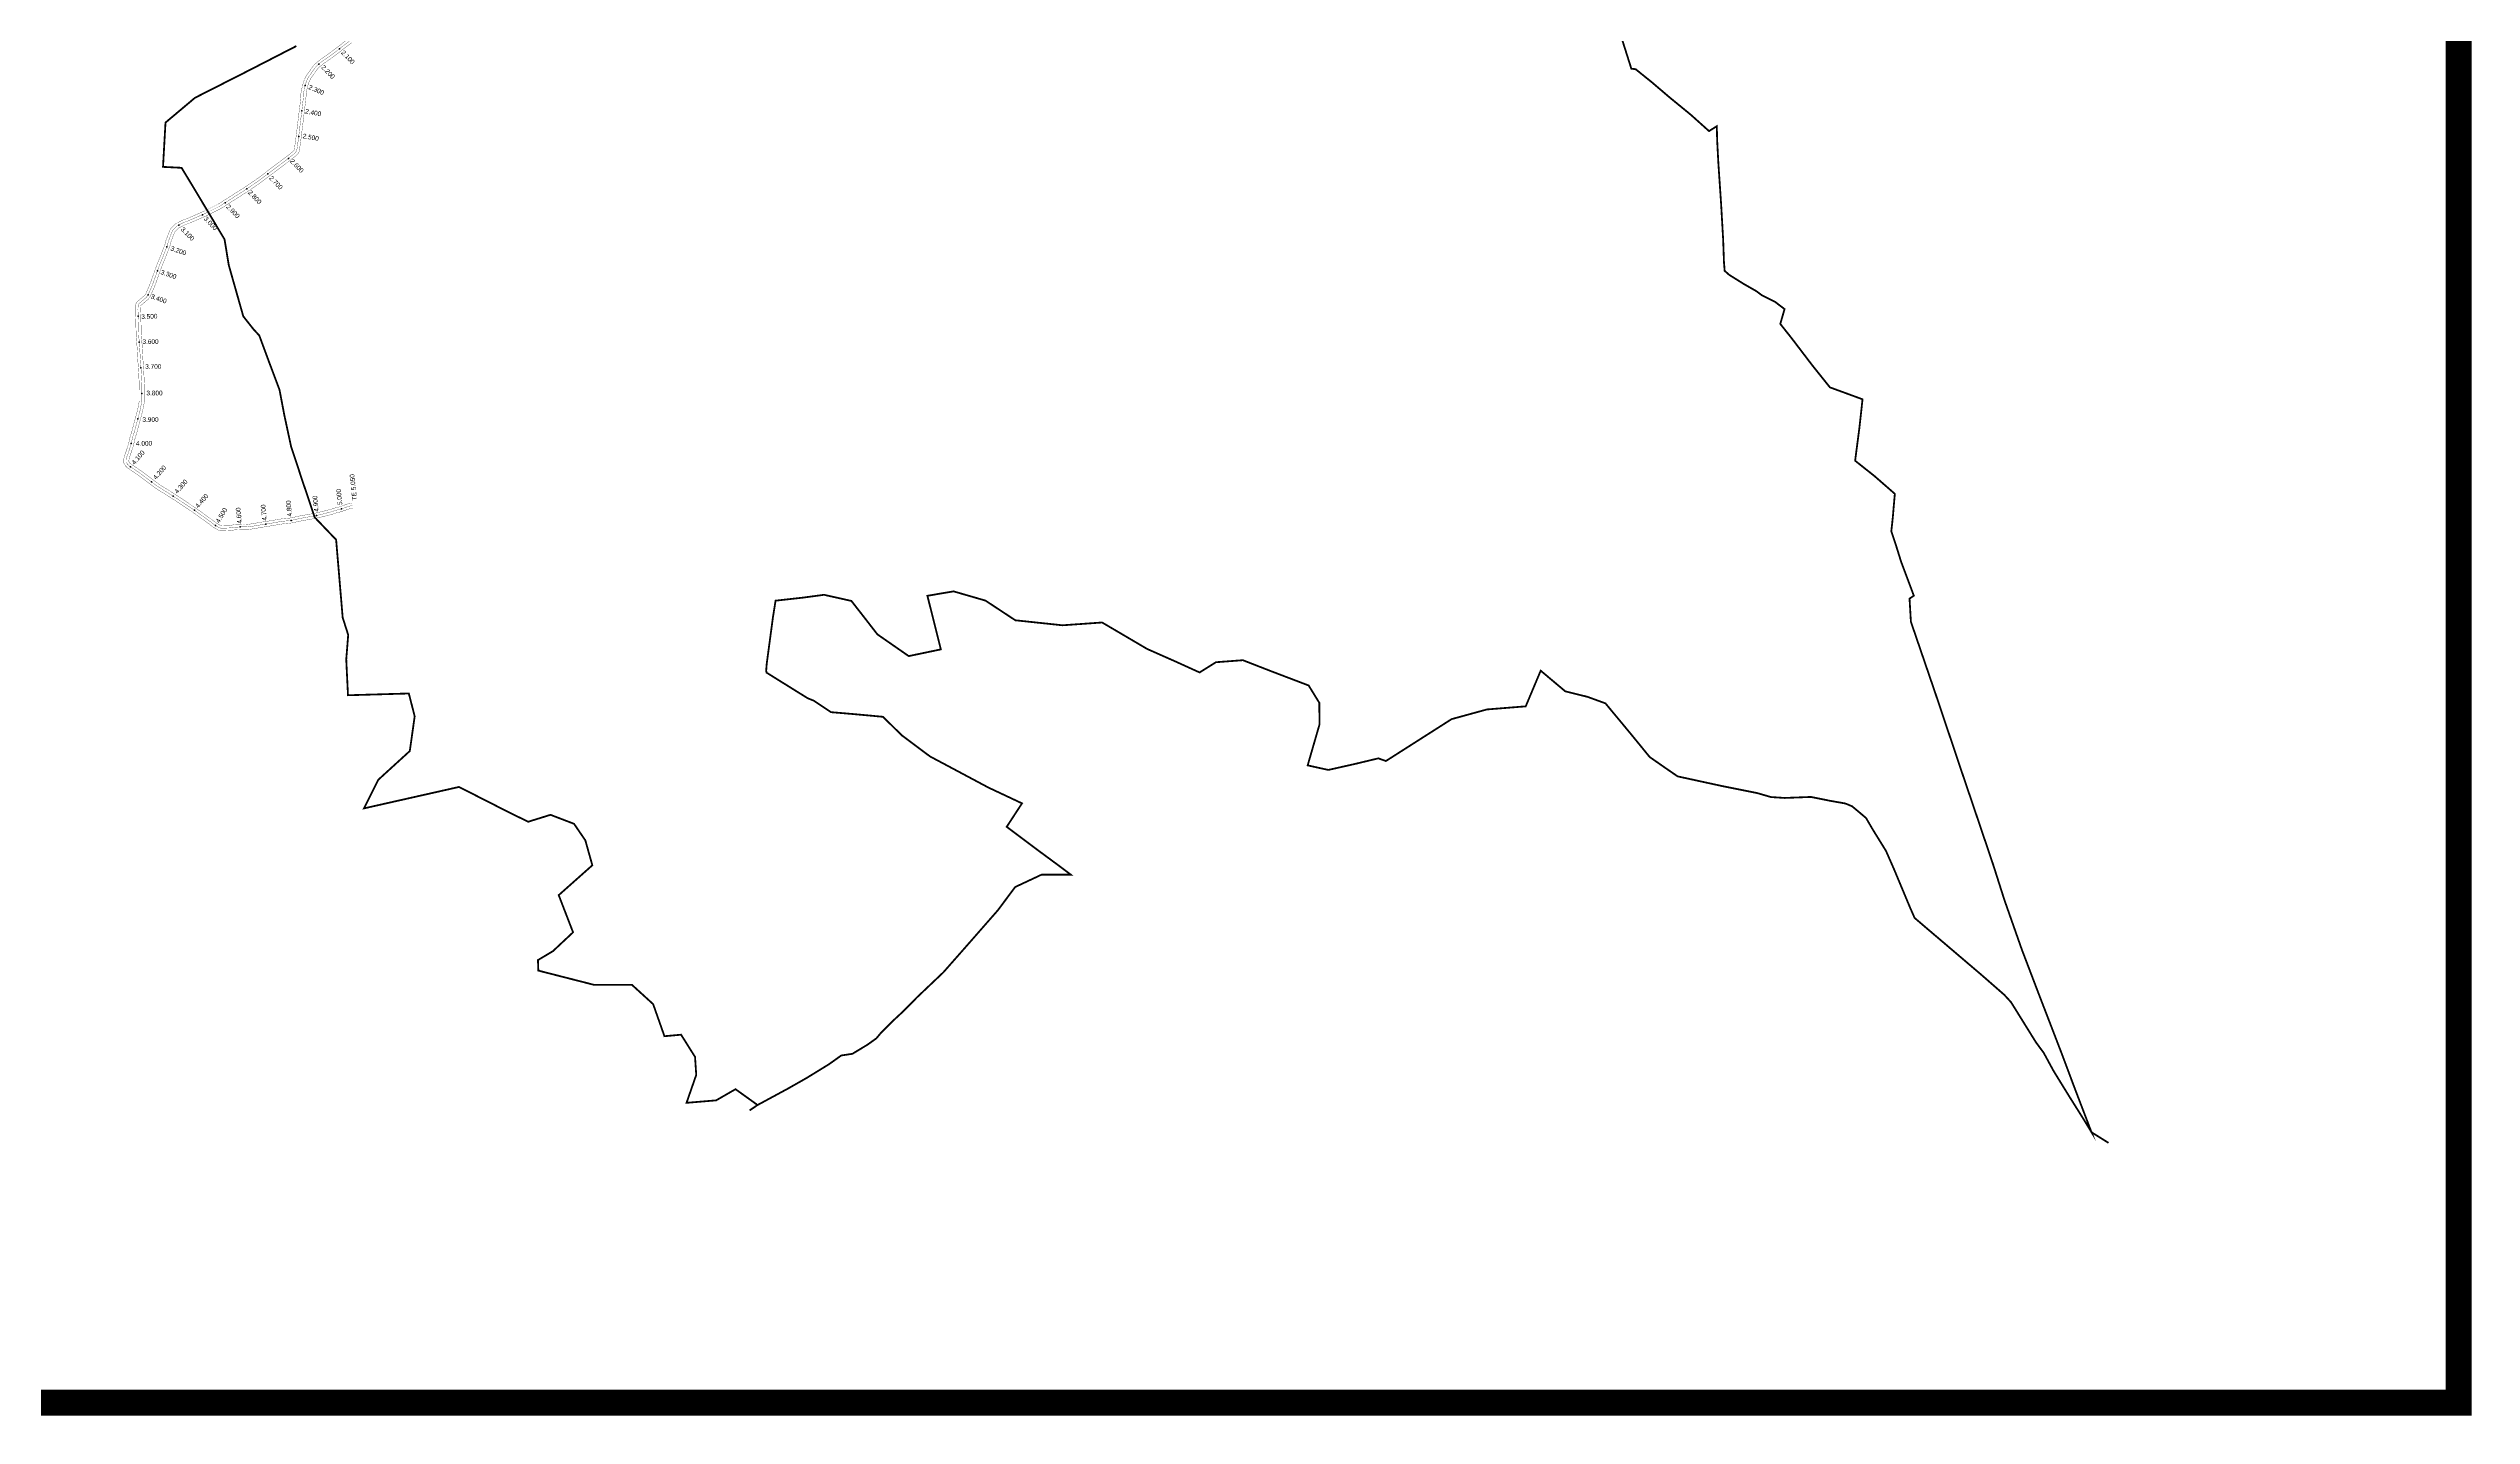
# Model space of a CAD drawing. Header units: inches. Extents: x 174104 to 230935, y 1583276 to 1631460.
# Drawn here: x 221527 to 230935, y 1583276 to 1588582 of the extents above; entities that cross this region are included whole.
import ezdxf
from ezdxf.enums import TextEntityAlignment as Align

# ---------------------------------------------------------------- set-up
doc = ezdxf.new("R2010")
doc.units = ezdxf.units.IN
doc.header["$LTSCALE"] = 15
doc.header["$MEASUREMENT"] = 0
doc.linetypes.add('HIDDEN2', pattern=[0.1875, 0.125, -0.0625])
for name, color, linetype in [('CANAL1', 7, 'Continuous'), ('CSMark', 72, 'Continuous'), ('text2', 7, 'Continuous'), ('VILLAGE BOUNDRY', 5, 'Continuous')]:
    doc.layers.add(name, color=color, linetype=linetype)
doc.styles.add('FONT1', font='Arial')

msp = doc.modelspace()

# ---------------------------------------------------------------- linework, layer by layer
at = {"color": 3}
for p in [(222656.84688, 1588581.47244), (222576.54461, 1588521.93296), (222523.54756, 1588438.83638), (222510.37761, 1588339.89517), (222498.2565, 1588240.63261), (222378.41944, 1588095.41297), (222458.1863, 1588155.72256), (222296.99708, 1588037.40666), (222124.26699, 1587937.22054), (222212.67335, 1587983.65431), (221986.03777, 1587812.45667), (222032.7749, 1587897.14817), (221949.88467, 1587719.24035), (221913.47843, 1587626.18516), (221875.11263, 1587542.72832), (221879.28871, 1587442.84357), (221885.72533, 1587343.05644), (221889.50057, 1587243.15256), (221873.74056, 1587144.99002), (221845.81379, 1586958.49583), (221847.93032, 1587048.41477), (221926.85472, 1586899.96381), (222010.31688, 1586844.97068), (222093.66915, 1586789.73189), (222664.14628, 1586795.6199), (222174.71522, 1586731.2825), (222271.71528, 1586725.06793), (222370.66942, 1586736.45814), (222469.52993, 1586750.76788), (222567.65361, 1586769.80592)]:
    msp.add_point(p, dxfattribs=at)
at = {"layer": 'CANAL1', "color": 1, "ltscale": 4, "const_width": 1}
for points in [[(222691.60714, 1588620.43738), (222616.29104, 1588562.80332), (222585.7003, 1588541.62497), (222570.85141, 1588529.99234), (222559.42393, 1588520.21204), (222551.68369, 1588510.05263), (222544.4475, 1588500.06533), (222537.48686, 1588489.5064), (222528.84087, 1588478.36182), (222522.48215, 1588465.76769), (222518.08889, 1588455.43002), (222512.94573, 1588437.8768), (222507.13702, 1588409.10476), (222506.97465, 1588398.31044), (222504.40435, 1588373.10021), (222493.31498, 1588281.81393), (222489.16221, 1588247.82161), (222485.04154, 1588215.60045), (222483.27853, 1588204.88475), (222482.52622, 1588197.48575), (222480.44382, 1588187.70708), (222474.95658, 1588181.45492), (222452.41776, 1588163.67148), (222339.65493, 1588078.41452), (222289.95834, 1588044.48646), (222185.06073, 1587977.70966), (222132.22685, 1587951.40179), (222092.45992, 1587934.01668), (222065.64598, 1587922.32641), (222049.49876, 1587916.8991), (222020.58154, 1587901.86304), (222012.888, 1587894.44465), (222000.13874, 1587881.79209), (221988.87857, 1587853.16815), (221982.60539, 1587836.1502), (221980.11077, 1587824.71182), (221962.58351, 1587778.54804), (221948.15475, 1587743.73577), (221934.44553, 1587705.49139), (221919.74789, 1587664.4013), (221905.02857, 1587631.27214), (221902.22796, 1587626.88486), (221899.0743, 1587622.10661), (221893.73959, 1587618.40959), (221887.33939, 1587612.72585), (221878.6822, 1587605.81228), (221878.6809, 1587605.29945), (221877.75915, 1587604.53358), (221873.23627, 1587601.49045), (221867.20112, 1587594.16041), (221864.86378, 1587584.90885), (221864.2353, 1587568.24685), (221865.69189, 1587527.27173), (221866.58117, 1587494.97813), (221867.17924, 1587469.03586), (221870.15685, 1587431.9803), (221871.6302, 1587410.81332), (221873.16925, 1587379.75036), (221877.02609, 1587324.49496), (221879.24108, 1587276.56215), (221879.65576, 1587230.4353), (221879.57231, 1587214.54026), (221877.09272, 1587202.41832), (221873.04771, 1587180.64184), (221868.37435, 1587162.90164), (221861.51889, 1587137.87298), (221850.79785, 1587097.11867), (221843.33675, 1587072.95945), (221837.64937, 1587047.9158), (221830.8517, 1587026.56331), (221825.99834, 1587011.6414), (221820.65395, 1586998.22509), (221819.16599, 1586985.37334), (221819.02628, 1586973.84495), (221826.02081, 1586961.3779), (221831.97031, 1586955.68557), (221880.50318, 1586922.48588), (221919.82828, 1586892.54252), (221947.93747, 1586872.19524), (221983.36348, 1586850.22061), (222032.27931, 1586818.82719), (222087.25554, 1586781.85136), (222109.93021, 1586765.97751), (222139.26495, 1586744.34655), (222153.00247, 1586735.06986), (222162.51149, 1586726.90156), (222182.99108, 1586714.24588), (222193.95889, 1586710.30091), (222206.12225, 1586710.16187), (222233.80006, 1586711.194), (222252.31061, 1586714.09581), (222286.18626, 1586715.43813), (222301.37186, 1586714.75815), (222326.41204, 1586718.78837), (222354.68768, 1586723.5334), (222354.94652, 1586723.78669), (222375.01713, 1586726.79849), (222375.33329, 1586726.95362), (222392.52895, 1586729.51168), (222394.09976, 1586729.50038), (222396.32709, 1586730.04192), (222412.04296, 1586733.0251), (222426.44646, 1586735.15022), (222436.70741, 1586737.05609), (222465.16818, 1586739.5776), (222486.19536, 1586743.50831), (222492.60197, 1586745.46029), (222509.6983, 1586748.81363), (222562.30552, 1586758.15063), (222592.71218, 1586764.98666), (222632.20499, 1586775.24301), (222641.59741, 1586778.92113), (222656.51521, 1586782.33027), (222681.33882, 1586790.59798), (222695.27463, 1586795.58099), (222707.94352, 1586797.87733)], [(222703.68086, 1588604.49262), (222628.06696, 1588546.63068), (222597.5697, 1588525.51703), (222583.52659, 1588514.51566), (222574.04407, 1588506.39996), (222567.73831, 1588498.12337), (222560.9025, 1588488.68867), (222553.76114, 1588477.8556), (222545.82513, 1588467.62618), (222540.63185, 1588457.34031), (222536.95311, 1588448.68398), (222532.38027, 1588433.0772), (222527.10698, 1588406.95724), (222526.95935, 1588397.14356), (222524.28165, 1588370.87979), (222513.16902, 1588279.40207), (222509.00779, 1588245.34039), (222504.83446, 1588212.70755), (222503.11347, 1588202.24725), (222502.31378, 1588194.38225), (222498.91818, 1588178.43692), (222488.78142, 1588166.88708), (222464.64424, 1588147.84252), (222351.33107, 1588062.16948), (222300.96966, 1588027.78754), (222194.91527, 1587960.27434), (222140.69515, 1587933.27621), (222100.46208, 1587915.68732), (222072.84202, 1587903.64559), (222057.34524, 1587898.4369), (222032.37846, 1587885.45496), (222026.874, 1587880.14735), (222017.21126, 1587870.55791), (222007.56943, 1587846.04785), (222001.85061, 1587830.5338), (221999.33523, 1587819.00018), (221981.17449, 1587771.16796), (221966.81725, 1587736.52823), (221953.27247, 1587698.74261), (221938.32811, 1587656.9627), (221922.69543, 1587621.77786), (221919.00404, 1587615.99514), (221913.6397, 1587607.86739), (221906.12041, 1587602.65641), (221900.22861, 1587597.42415), (221898.6578, 1587596.16972), (221898.6571, 1587595.89455), (221889.76285, 1587588.50442), (221886.82173, 1587586.52555), (221885.49288, 1587584.91159), (221884.77022, 1587582.05115), (221884.2487, 1587568.22515), (221885.68211, 1587527.90227), (221886.57483, 1587495.48387), (221887.16076, 1587470.06814), (221890.10115, 1587433.4757), (221891.5958, 1587412.00268), (221893.13475, 1587380.94164), (221896.99391, 1587325.65304), (221899.23692, 1587277.11385), (221899.65624, 1587230.4727), (221899.56169, 1587212.46374), (221896.72328, 1587198.58768), (221892.57629, 1587176.26216), (221887.68965, 1587157.71236), (221880.83511, 1587132.68702), (221870.03215, 1587091.62133), (221862.67125, 1587067.78655), (221856.96463, 1587042.6582), (221849.8903, 1587020.43669), (221844.81766, 1587004.8406), (221840.21605, 1586993.28891), (221839.15201, 1586984.09866), (221839.08972, 1586978.95905), (221842.00319, 1586973.7661), (221844.61369, 1586971.26843), (221892.21482, 1586938.70612), (221931.75172, 1586908.60148), (221959.08653, 1586888.81476), (221994.03652, 1586867.13539), (222043.26269, 1586835.54281), (222098.57246, 1586798.34264), (222121.60179, 1586782.22049), (222150.80105, 1586760.68945), (222165.15553, 1586750.99614), (222174.35651, 1586743.09244), (222191.72692, 1586732.35812), (222197.55711, 1586730.26109), (222205.86375, 1586730.16613), (222231.87194, 1586731.136), (222250.35939, 1586734.03419), (222286.23774, 1586735.45587), (222300.21814, 1586734.82985), (222323.16796, 1586738.52363), (222345.18632, 1586742.2186), (222345.58148, 1586742.60531), (222368.98687, 1586746.11751), (222369.31471, 1586746.27838), (222391.12105, 1586749.52232), (222391.77424, 1586749.51762), (222392.09691, 1586749.59608), (222408.71704, 1586752.7509), (222423.15954, 1586754.88178), (222433.99259, 1586756.89391), (222462.44182, 1586759.4144), (222481.42864, 1586762.96369), (222487.75003, 1586764.88971), (222506.0257, 1586768.47437), (222558.36248, 1586777.76337), (222588.00382, 1586784.42734), (222626.02301, 1586794.30099), (222635.69059, 1586798.08687), (222651.11479, 1586801.61173), (222674.81118, 1586809.50402), (222690.08937, 1586814.96701), (222704.37648, 1586817.55667)]]:
    msp.add_lwpolyline(points, dxfattribs=at)
at = {"layer": 'CANAL1', "color": 1, "linetype": 'HIDDEN2', "ltscale": 4, "const_width": 1}
msp.add_lwpolyline([(222697.60099, 1588612.65866), (222622.13599, 1588554.91066), (222591.59199, 1588533.76466), (222577.14599, 1588522.44766), (222566.69099, 1588513.49966), (222559.66799, 1588504.28166), (222552.63199, 1588494.57066), (222545.58099, 1588483.87466), (222537.28999, 1588473.18766), (222531.51399, 1588461.74766), (222527.47799, 1588452.25066), (222522.61999, 1588435.67066), (222517.07899, 1588408.22466), (222516.92399, 1588397.92066), (222514.29999, 1588372.18366), (222503.19899, 1588280.80166), (222499.04199, 1588246.77466), (222494.89499, 1588214.34766), (222493.15299, 1588203.75966), (222492.37699, 1588196.12766), (222489.63799, 1588183.26566), (222481.82599, 1588174.36466), (222458.48799, 1588155.95066), (222345.44999, 1588070.48566), (222295.42099, 1588036.33066), (222189.94499, 1587969.18566), (222136.41799, 1587942.53266), (222096.41799, 1587925.04566), (222069.20099, 1587913.17966), (222053.37899, 1587907.86166), (222026.43699, 1587893.85266), (222019.83799, 1587887.48966), (222008.63199, 1587876.36866), (221998.18099, 1587849.80166), (221992.18499, 1587833.53566), (221989.67999, 1587822.04966), (221971.83599, 1587775.05166), (221957.44299, 1587740.32566), (221943.81599, 1587702.31066), (221928.99499, 1587660.87566), (221913.81899, 1587626.71866), (221910.57299, 1587621.63366), (221906.31399, 1587615.18066), (221899.88699, 1587610.72666), (221893.74099, 1587605.26866), (221888.62699, 1587601.18466), (221888.62599, 1587600.79066), (221883.71799, 1587596.71266), (221879.98599, 1587594.20166), (221876.30399, 1587589.72966), (221874.77399, 1587583.67366), (221874.19899, 1587568.42966), (221875.64399, 1587527.78066), (221876.53499, 1587495.42466), (221877.12699, 1587469.74566), (221880.08599, 1587432.92166), (221881.56999, 1587411.60166), (221883.10899, 1587380.53966), (221886.96699, 1587325.26766), (221889.19599, 1587277.03166), (221889.61299, 1587230.64766), (221889.52399, 1587213.69566), (221886.86499, 1587200.69666), (221882.76899, 1587178.64566), (221877.98899, 1587160.50066), (221871.13399, 1587135.47366), (221860.37199, 1587094.56366), (221852.96099, 1587070.56666), (221847.26399, 1587045.48066), (221840.32799, 1587023.69366), (221835.36499, 1587008.43466), (221830.39199, 1586995.95066), (221829.11599, 1586984.92966), (221829.01499, 1586976.59566), (221833.96899, 1586967.76566), (221838.24899, 1586963.67066), (221886.31599, 1586930.78966), (221925.74699, 1586900.76566), (221953.46899, 1586880.69866), (221988.65699, 1586858.87166), (222037.72799, 1586827.37866), (222092.87099, 1586790.29066), (222115.72299, 1586774.29266), (222144.98999, 1586752.71166), (222159.03599, 1586743.22666), (222168.39099, 1586735.19066), (222187.31599, 1586723.49566), (222195.71499, 1586720.47466), (222205.94999, 1586720.35766), (222232.79299, 1586721.35866), (222251.29199, 1586724.25866), (222286.16899, 1586725.64066), (222300.75199, 1586724.98766), (222324.74699, 1586728.84966), (222349.89399, 1586733.06966), (222350.22099, 1586733.38966), (222371.95899, 1586736.65166), (222372.28099, 1586736.80966), (222391.78199, 1586739.71066), (222392.89399, 1586739.70266), (222394.16899, 1586740.01266), (222410.33699, 1586743.08166), (222424.75999, 1586745.20966), (222435.30699, 1586747.16866), (222463.76199, 1586749.68966), (222483.76899, 1586753.42966), (222490.13299, 1586755.36866), (222507.81899, 1586758.83766), (222560.29099, 1586768.15066), (222590.31499, 1586774.90066), (222629.07099, 1586784.96566), (222638.60099, 1586788.69766), (222653.77199, 1586792.16466), (222678.03199, 1586800.24466), (222692.63899, 1586805.46766), (222706.11699, 1586807.91066)], dxfattribs=at)
at = {"layer": 'text2', "const_width": 100}
msp.add_lwpolyline([(174153.83452, 1631410.23269), (230884.84018, 1631410.23269), (230884.84018, 1583325.91205), (174153.83452, 1583325.91205)], close=True, dxfattribs=at)
at = {"layer": 'VILLAGE BOUNDRY', "linetype": 'HIDDEN2', "ltscale": 20, "const_width": 7}
msp.add_lwpolyline([(227638.11714, 1588612.65215), (227672.61384, 1588503.95655), (227689.05827, 1588502.07933), (227752.01101, 1588451.4049), (227822.38661, 1588391.42226), (227903.31169, 1588325.22447), (227974.26238, 1588261.68942), (228004.42782, 1588280.60093), (228005.78438, 1588225.56758), (228010.42306, 1588138.22446), (228021.20583, 1587977.92201), (228029.11073, 1587840.17275), (228032.22185, 1587752.72293), (228035.01306, 1587719.09854), (228052.7742, 1587703.53941), (228108.27749, 1587668.82604), (228158.54295, 1587639.99567), (228178.45639, 1587624.95222), (228230.95821, 1587598.65802), (228267.4554, 1587570.78218), (228250.94927, 1587513.23806), (228295.73607, 1587456.71357), (228373.28236, 1587354.90006), (228443.64868, 1587266.95321), (228570.25706, 1587220.59895), (228557.79742, 1587107.59066), (228541.47754, 1586982.19223), (228616.89614, 1586922.3785), (228695.63542, 1586853.72457), (228687.57958, 1586760.01408), (228681.99027, 1586708.18335), (228701.82603, 1586648.41216), (228720.48938, 1586588.71748), (228769.40811, 1586458.25109), (228752.77356, 1586446.79446), (228758.05126, 1586356.98012), (228852.82852, 1586080.05148), (228966.21172, 1585742.8191), (228992.25828, 1585666.28614), (229077.39686, 1585414.39647), (229120.92747, 1585277.71138), (229188.70356, 1585084.81856), (229253.09881, 1584915.83065), (229342.68482, 1584683.35593), (229392.16555, 1584551.25688), (229459.30823, 1584375.551), (229428.24373, 1584426.60083), (229373.60077, 1584513.4475), (229312.31015, 1584612.93255), (229273.78371, 1584683.68766), (229243.65687, 1584724.50666), (229146.87895, 1584880.30514), (229120.88017, 1584908.70783), (229031.89556, 1584986.4885), (228882.99807, 1585113.27946), (228820.41854, 1585166.4695), (228772.51293, 1585207.3483), (228754.46663, 1585248.3753), (228693.14411, 1585395.09311), (228661.22035, 1585467.84057), (228609.54917, 1585551.27444), (228583.83448, 1585595.47148), (228529.77689, 1585640.71361), (228503.64456, 1585651.65106), (228442.72497, 1585662.37575), (228369.76503, 1585677.05784), (228267.82518, 1585673.1375), (228214.68461, 1585676.62717), (228161.9284, 1585691.90808), (228029.24653, 1585718.42485), (227852.3448, 1585756.89383), (227806.16669, 1585788.62465), (227743.82309, 1585832.01962), (227668.62278, 1585924.08675), (227572.12443, 1586040.28384), (227502.57044, 1586065.60364), (227416.16739, 1586086.9552), (227320.68293, 1586167.20766), (227262.4981, 1586028.76277), (227111.84749, 1586016.71368), (226974.67619, 1585979.07517), (226832.27932, 1585888.29465), (226719.61557, 1585816.48395), (226690.07574, 1585826.89375), (226600.29856, 1585805.32421), (226496.11698, 1585781.88991), (226415.85613, 1585799.60873), (226461.77179, 1585958.1287), (226461.13675, 1586042.38141), (226419.63189, 1586109.72857), (226273.78866, 1586165.23823), (226164.37828, 1586207.83914), (226059.62476, 1586199.97458), (225996.28207, 1586160.27286), (225907.15189, 1586200.81572), (225792.40715, 1586251.60432), (225617.90995, 1586354.20074), (225463.96277, 1586343.3625), (225280.81374, 1586362.79729), (225164.90846, 1586439.1655), (225040.90648, 1586475.09686), (224939.43812, 1586457.85586), (224991.64418, 1586249.8805), (224866.85978, 1586223.77322), (224745.09781, 1586308.28911), (224694.34212, 1586373.89522), (224644.30962, 1586437.9134), (224538.07929, 1586461.70214), (224454.53488, 1586450.49935), (224349.85446, 1586438.86177), (224339.32567, 1586371.87132), (224322.09429, 1586243.07556), (224315.68282, 1586195.31795), (224313.43701, 1586167.66925), (224314.80301, 1586159.61624), (224474.43776, 1586060.28029), (224497.80851, 1586050.90388), (224565.0926, 1586006.14322), (224627.244, 1586000.8732), (224700.56573, 1585994.34958), (224766.79472, 1585988.10736), (224840.97823, 1585915.40509), (224949.62735, 1585834.3131), (225176.62553, 1585713.34217), (225306.71417, 1585652.17883), (225247.24972, 1585561.00906), (225365.46782, 1585472.4336), (225452.37433, 1585408.37912), (225496.42595, 1585375.10651), (225383.28196, 1585375.63033), (225280.48838, 1585327.54331), (225211.98249, 1585236.10463), (225092.67167, 1585099.91349), (225001.50212, 1584996.40792), (224900.53577, 1584900.55164), (224842.18765, 1584841.71498), (224803.5894, 1584805.96211), (224757.46815, 1584759.37337), (224741.02987, 1584739.79683), (224707.27034, 1584715.64805), (224648.2975, 1584679.99953), (224604.90674, 1584673.45702), (224556.90646, 1584639.25454), (224470.83581, 1584586.34541), (224397.05237, 1584544.46381), (224279.98965, 1584481.17739), (224194.36508, 1584542.64169), (224119.10623, 1584499.25998), (224004.13318, 1584489.71232), (224041.84474, 1584597.9926), (224037.21962, 1584667.95238), (223983.06249, 1584754.1446), (223918.44956, 1584748.26424), (223874.52902, 1584872.83922), (223792.57248, 1584947.41057), (223643.77768, 1584948.01254), (223428.80613, 1585002.96906), (223427.23964, 1585043.78488), (223485.24351, 1585078.29603), (223563.61685, 1585151.58927), (223507.9213, 1585295.7752), (223638.46736, 1585411.80869), (223611.28376, 1585508.49589), (223567.37467, 1585572.76279), (223476.08909, 1585607.68738), (223389.40741, 1585580.74631), (223314.24628, 1585617.54228), (223120.86692, 1585715.84687), (222752.15178, 1585632.7508), (222807.1575, 1585743.54539), (222929.6344, 1585855.22356), (222948.72986, 1585989.94348), (222925.93439, 1586078.66395), (222689.71358, 1586071.80172), (222682.94586, 1586210.71079), (222690.52616, 1586306.15477), (222669.10556, 1586373.28813), (222643.65274, 1586675.42639), (222560.60682, 1586762.28391), (222506.85101, 1586921.69393), (222490.49798, 1586972.23208), (222468.69031, 1587037.49762), (222442.17672, 1587160.86926), (222423.79748, 1587257.65378), (222383.70566, 1587364.22592), (222345.19745, 1587468.41491), (222323.31928, 1587491.83401), (222283.19216, 1587542.65957), (222226.9393, 1587741.02344), (222210.29312, 1587841.63776), (222090.02675, 1588042.54157), (222043.6268, 1588119.13549), (221971.50995, 1588122.75297), (221981.1715, 1588294.75043), (222095.62442, 1588390.93082), (222300.88545, 1588495.04512), (222489.40924, 1588591.89256)], dxfattribs=at)
at = {"layer": 'VILLAGE BOUNDRY', "color": 1, "const_width": 7}
for points in [[(224249.05473, 1584460.35771), (224279.98965, 1584481.17739)], [(229459.30823, 1584375.551), (229525.1799, 1584334.27956)]]:
    msp.add_lwpolyline(points, dxfattribs=at)

# ---------------------------------------------------------------- texts
at = {"layer": 'CSMark', "color": 1, "linetype": 'Continuous', "style": 'FONT1'}
for s, rotation, p in [('2.100', 314.177151574, (222667.63725, 1588570.92799)), ('2.200', 314.177151574, (222590.77878, 1588513.68057)), ('2.300', 336.915863235, (222538.03342, 1588433.94487)), ('2.400', 349.653767404, (222523.78437, 1588339.2092)), ('2.500', 349.653767404, (222514.36119, 1588243.42121)), ('2.700', 313.773509762, (222388.28173, 1588084.23243)), ('2.600', 313.773509762, (222469.57367, 1588149.38077)), ('2.800', 313.773509762, (222306.15123, 1588027.85598)), ('3.000', 313.773509762, (222134.52824, 1587926.07499)), ('2.900', 313.773509762, (222221.58603, 1587972.87322)), ('3.200', 340.894760624, (222001.75724, 1587807.72489)), ('3.100', 313.773509762, (222045.25343, 1587885.40054)), ('3.300', 340.894760624, (221963.34147, 1587715.91611)), ('3.400', 340.894760624, (221925.51257, 1587620.82821)), ('3.500', 1.85671497, (221886.99608, 1587541.57535)), ('3.600', 0.125964333, (221891.39648, 1587444.62623)), ('3.700', 0.125964333, (221902.30348, 1587347.88435)), ('3.800', 0.125964333, (221907.07938, 1587244.91885)), ('3.900', 0.125964333, (221891.38603, 1587141.97053)), ('4.000', 0.125964333, (221866.59877, 1587049.61884)), ('4.100', 49.331213185, (221854.31855, 1586971.02492)), ('4.200', 49.331213185, (221937.84745, 1586913.07259)), ('4.300', 49.331213185, (222020.70863, 1586858.46946)), ('5.000', 96.03247985, (222658.89668, 1586809.84625)), ('TE 5.050', 96.03247985, (222715.67302, 1586828.52095)), ('4.400', 49.331213185, (222101.54638, 1586802.4802)), ('4.500', 59.33325834, (222182.39964, 1586743.16146)), ('4.600', 96.03247985, (222269.13699, 1586737.9335)), ('4.700', 96.03247985, (222366.16398, 1586749.48674)), ('4.800', 96.03247985, (222463.95259, 1586765.46015)), ('4.900', 96.03247985, (222567.26397, 1586784.25832))]:
    msp.add_text(s, height=18, rotation=rotation, dxfattribs=at).set_placement(p, align=Align.MIDDLE_LEFT)

doc.saveas('drawing.dxf')
